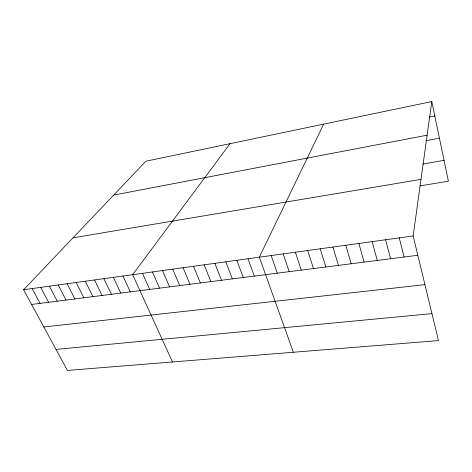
<?xml version="1.0" encoding="UTF-8"?>
<svg xmlns="http://www.w3.org/2000/svg" width="472" height="472" viewBox="0 0 472 472"><rect width="100%" height="100%" fill="white"/><g stroke="black" fill="none" stroke-linecap="round" stroke-linejoin="round"><path stroke-width="0.71" d="M413.153 235.953L431.797 101.574L145.901 161.223L23.6 289.749L67.425 370.426L438.476 340.589L413.153 235.953L23.6 289.749M323.674 124.13L259.323 257.199L293.366 352.259M230.059 143.665L132.656 274.686L172.498 361.977M429.408 117.068L434.8 115.988M113.669 195.095L427.13 135.181M425.832 140.709L439.42 138.148M422.936 164.032L444.046 160.315M73.013 237.823L421 179.372M419.997 185.88L448.4 181.207L431.797 101.574M31.589 304.452L417.826 255.275M43.825 326.978L424.936 284.651M55.997 349.398L431.951 313.632M32.108 288.575L40.043 303.378M40.71 287.383L48.598 302.286M49.418 286.185L57.254 301.183M58.227 284.964L66.015 300.068M67.142 283.737L74.871 298.941M76.163 282.492L83.839 297.803M85.296 281.229L92.913 296.646M94.536 279.955L102.094 295.478M103.893 278.663L111.386 294.292M113.363 277.353L120.791 293.094M122.95 276.031L130.307 291.885M142.485 273.329L149.701 289.413M152.438 271.955L159.577 288.156M162.515 270.568L169.584 286.882M172.722 269.158L179.708 285.595M183.059 267.73L189.968 284.286M193.532 266.285L200.352 282.964M204.14 264.816L210.872 281.625M214.884 263.335L221.533 280.268M225.775 261.83L232.324 278.893M236.808 260.308L243.263 277.501M247.989 258.762L254.349 276.09M271.158 255.564L277.3 273.17M283.159 253.906L289.188 271.654M295.33 252.225L301.242 270.12M307.673 250.52L313.467 268.562M320.193 248.791L325.869 266.987M332.896 247.039L338.442 265.382M345.787 245.257L351.197 263.76M358.862 243.452L364.136 262.113M372.137 241.617L377.264 260.438M385.6 239.758L390.586 258.745M399.271 237.87L404.109 257.022"/></g></svg>
